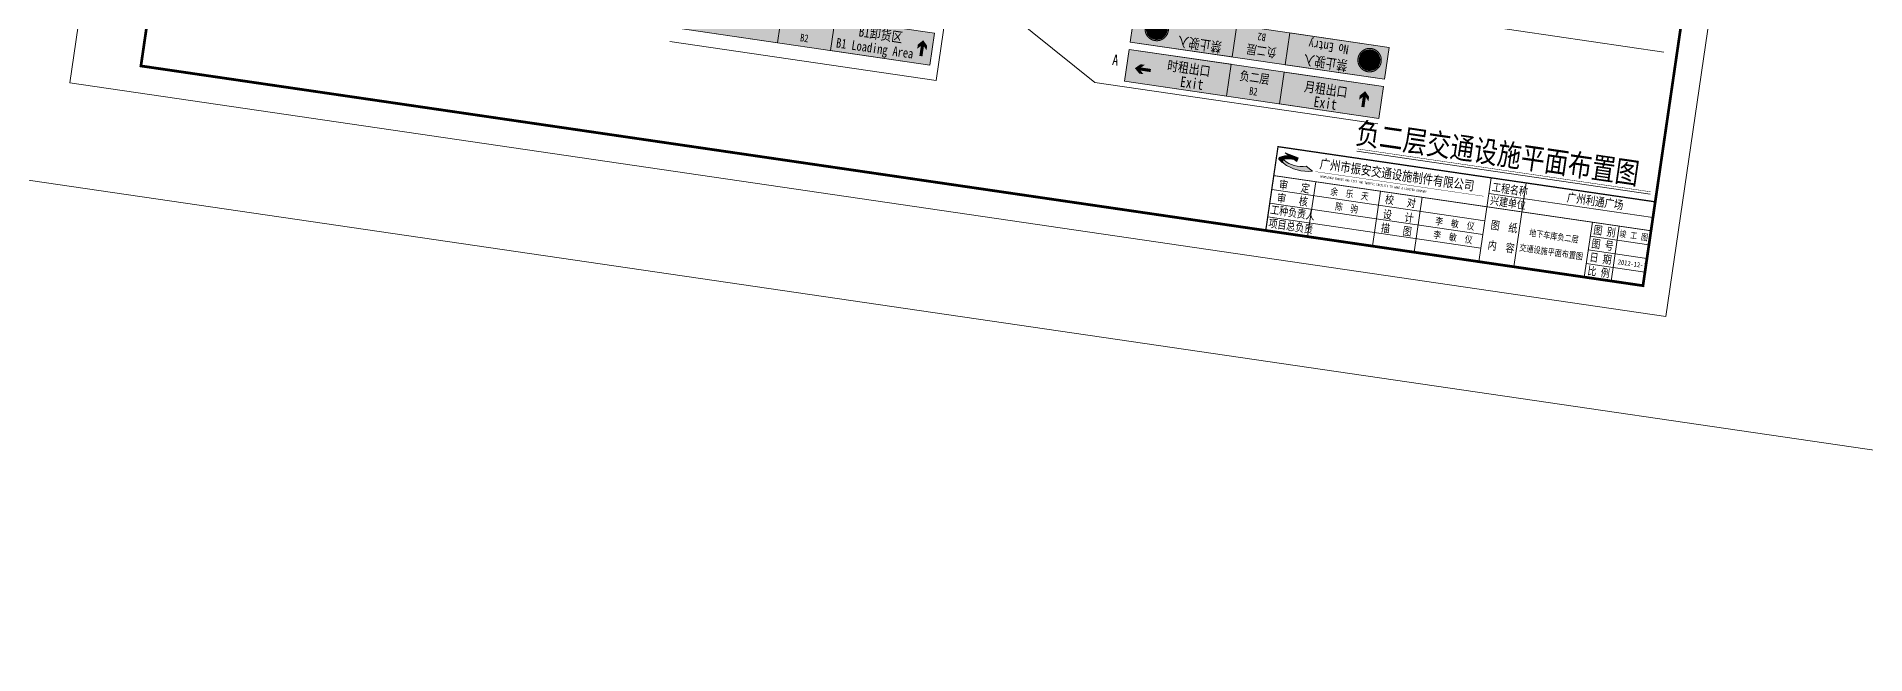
# Model space of a CAD drawing. Header units: inches. Extents: x -414268 to 632271, y -366004 to 318730.
# Drawn here: x 250346 to 452382, y 5192 to 73429 of the extents above; entities that cross this region are included whole.
import ezdxf

# ---------------------------------------------------------------- set-up
doc = ezdxf.new("R2010")
doc.units = ezdxf.units.IN
doc.header["$LTSCALE"] = 1200
doc.header["$MEASUREMENT"] = 0
doc.linetypes.add('DASHED', pattern=[19.05, 12.7, -6.35])
doc.layers.get('0').update_dxf_attribs({"linetype": 'CONTINUOUS', "lineweight": 0})
for name, color, linetype, lineweight in [('0--PAI--', 7, 'CONTINUOUS', 0), ('0--PAI--RED', 1, 'CONTINUOUS', 0), ('0--灯箱字(黄底黑字)', 7, 'CONTINUOUS', 0), ('PUB_TITLE', 7, 'CONTINUOUS', 0)]:
    doc.layers.add(name, color=color, linetype=linetype, lineweight=lineweight)
doc.layers.add('0--灯箱--字', color=7, linetype='CONTINUOUS', lineweight=0, true_color=0xf7f7f7)
doc.styles.add('-宋体', font='', dxfattribs={"width": 0.8})
doc.styles.add('-黑体', font='simhei.ttf', dxfattribs={"width": 0.8})
doc.styles.get('-宋体').set_extended_font_data('SimSun')

# ---------------------------------------------------------------- blocks, each defined once
blk = doc.blocks.new('A$C27BC456A')
blk.add_hatch(color=250).paths.add_polyline_path([(14885, 112856), (14885, 114956), (8330, 114956), (8330, 112856)])
at = {"color": 250}
blk.add_lwpolyline([(8330, 114956), (14885, 114956), (14885, 112856), (8330, 112856), (8330, 114956)], dxfattribs=at)
blk = doc.blocks.new('A$C36DA1677')
at = {"layer": '0--PAI--RED'}
h = blk.add_hatch(color=256, dxfattribs=at)
edge = h.paths.add_edge_path()
edge.add_arc((120, 120), 120, 0, 360)
h.paths.add_polyline_path([(200, 103), (200, 137), (40, 137), (40, 103)], flags=16)
at = {"layer": '0--PAI--'}
blk.add_lwpolyline([(200, 103), (200, 137), (40, 137), (40, 103)], close=True, dxfattribs=at)
blk.add_circle((120, 120), 120, dxfattribs=at)
blk = doc.blocks.new('A$C443C2777')
at = {"layer": '0--PAI--', "xscale": 9, "yscale": 9, "zscale": 9}
blk.add_blockref('A$C36DA1677', (0, 0), dxfattribs=at)
blk = doc.blocks.new('A$C01A83D55')
at = {"linetype": 'DASHED', "lineweight": 15, "ltscale": 20, "true_color": 0xeff0f0}
h = blk.add_hatch(color=7, dxfattribs=at)
h.paths.add_polyline_path([(0, 1675, 1), (3350, 1675, 1)])
h.paths.add_polyline_path([(3168, 1685, -1), (182, 1685, -1)], flags=16)
h.paths.add_polyline_path([(2671, 1896), (2671, 1473), (680, 1473), (680, 1896)], flags=0)
at = {"true_color": 0xeff0f0}
blk.add_hatch(color=7, dxfattribs=at).paths.add_polyline_path([(2671, 1473), (2671, 1896), (680, 1896), (680, 1473)])
at = {"linetype": 'DASHED', "lineweight": 15, "ltscale": 20}
blk.add_circle((1675, 1675), 1675, dxfattribs=at)
at = {"xscale": 1.382400000002235, "yscale": 1.382400000002235, "zscale": 1.382400000002235}
blk.add_blockref('A$C443C2777', (182, 192), dxfattribs=at)

msp = doc.modelspace()

# ---------------------------------------------------------------- hatches: boundary and pattern name
for color, points in [(250, [(332200.4, 72745.1), (332713.9, 76256.7), (321435, 77906.3), (320921.4, 74394.6)]), (250, [(338053.1, 71889.1), (349014.6, 70286), (349528.1, 73797.6), (338566.7, 75400.8)]), (250, [(382941.5, 74690.8), (371662.6, 76340.4), (371149, 72828.7), (382427.9, 71179.1)]), (250, [(381808.3, 66855.8), (382321.9, 70367.5), (371043, 72017), (370529.4, 68505.4)]), (250, [(387661, 65999.8), (398622.5, 64396.7), (399136.1, 67908.3), (388174.6, 69511.5)]), (2, [(389288.3, 59847.7), (389576.4, 59636.8), (389732.5, 60033.9), (388296.9, 60573.5), (388719.7, 60264, 0.10177071), (387679.3, 60121.4, 0.5288266), (387626.2, 59836.3, 0.03428035), (388086.5, 59437.8, -0.5117439), (388133.5, 59887.7, -0.11768267), (388157.7, 59900.1, -0.08031075)]), (256, [(390588.3, 59100.5, -0.22116527), (388133.2, 59799, -0.45950251), (388133.5, 59887.7, 0.5117439), (388086.5, 59437.8, 0.19426998), (391302.2, 58577.9)])]:
    msp.add_hatch(color=color).paths.add_polyline_path(points)
at = {"lineweight": 0, "ltscale": 5}
for points in [[(332713.9, 76256.7), (338566.7, 75400.8), (338053.1, 71889.1), (332200.4, 72745.1)], [(388280.6, 70323.2), (382427.9, 71179.1), (382941.5, 74690.8), (388794.2, 73834.8)], [(382321.9, 70367.5), (388174.6, 69511.5), (387661, 65999.8), (381808.3, 66855.8)]]:
    msp.add_hatch(color=152, dxfattribs=at).paths.add_polyline_path(points)
at = {"layer": '0--灯箱--字', "true_color": 0xf7f7f7}
for points in [[(348297, 73027.1), (348731.8, 72398.8), (348662.4, 71924.4), (348371.1, 72345.4), (348210.9, 71249.7), (347870.6, 71299.5), (348030.8, 72395.2), (347631.2, 72075.2), (347700.6, 72549.6)], [(371679.7, 69939.5), (372308.1, 70374.3), (372782.5, 70304.9), (372361.5, 70013.6), (373457.2, 69853.4), (373407.4, 69513), (372311.7, 69673.3), (372631.6, 69273.6), (372157.3, 69343)], [(397119.2, 67399.8), (397554, 66771.5), (397484.6, 66297.1), (397193.3, 66718.1), (397033, 65622.4), (396692.7, 65672.2), (396853, 66767.9), (396453.3, 66447.9), (396522.7, 66922.3)]]:
    msp.add_hatch(color=7, dxfattribs=at).paths.add_polyline_path(points)

# ---------------------------------------------------------------- linework, layer by layer
at = {"color": 6}
for p, q in [((367253.9, 68375.9), (347013.1, 84605.1)), ((398535.4, 63800.9), (367253.9, 68375.9))]:
    msp.add_line(p, q, dxfattribs=at)
msp.add_line((396208.3, 60760.4), (428598.5, 56023.3))
at = {"color": 5}
msp.add_lwpolyline([(-360113, 318730.5), (632270.7, 173592.9), (607641.9, 5192.1), (-384741.9, 150329.7)], close=True, dxfattribs=at)
at = {"color": 6}
for points in [[(353265, 92859.2), (349715.7, 68590.5), (320306.9, 72891.6)], [(369250.9, 86563.2), (402016.7, 75815.8), (430109.9, 71707.1)]]:
    msp.add_lwpolyline(points, dxfattribs=at)
at = {"color": 250}
for points in [[(321435, 77906.3), (349528.1, 73797.6), (349014.6, 70286), (320921.4, 74394.6), (321435, 77906.3)], [(321435, 77906.3), (332713.9, 76256.7), (332200.4, 72745.1), (320921.4, 74394.6), (321435, 77906.3)], [(338566.7, 75400.8), (349528.1, 73797.6), (349014.6, 70286), (338053.1, 71889.1), (338566.7, 75400.8)], [(338566.7, 75400.8), (349528.1, 73797.6), (349014.6, 70286), (338053.1, 71889.1), (338566.7, 75400.8)], [(399242.1, 68720), (371149, 72828.7), (371662.6, 76340.4), (399755.7, 72231.7), (399242.1, 68720)], [(382427.9, 71179.1), (371149, 72828.7), (371662.6, 76340.4), (382941.5, 74690.8), (382427.9, 71179.1)], [(382427.9, 71179.1), (371149, 72828.7), (371662.6, 76340.4), (382941.5, 74690.8), (382427.9, 71179.1)], [(371043, 72017), (399136.1, 67908.3), (398622.5, 64396.7), (370529.4, 68505.4), (371043, 72017)], [(371043, 72017), (382321.9, 70367.5), (381808.3, 66855.8), (370529.4, 68505.4), (371043, 72017)], [(388174.6, 69511.5), (399136.1, 67908.3), (398622.5, 64396.7), (387661, 65999.8), (388174.6, 69511.5)], [(388174.6, 69511.5), (399136.1, 67908.3), (398622.5, 64396.7), (387661, 65999.8), (388174.6, 69511.5)]]:
    msp.add_lwpolyline(points, dxfattribs=at)
for points, format in [([(427807.2, 45918.3, 140.4, 140.4, 0), (429161.6, 55178.9, 140.4, 140.4, 0), (387489.1, 61273.5, 140.4, 140.4, 0), (386134.7, 52013, 0, 0, 0), (427807.2, 45918.3, 0, 0, 0), (416231.5, 47611.3, 0, 0, 0)], "xyseb"), ([(388157.7, 59900.1, 0.54286971), (388086.5, 59437.8, 0.54286971)], "xyb")]:
    msp.add_lwpolyline(points, format=format)
at = {"const_width": 50.7}
msp.add_lwpolyline([(396272.4, 61023.3), (428643.4, 56289)], dxfattribs=at)
msp.add_lwpolyline([(388719.7, 60264), (388296.9, 60573.5), (389732.5, 60033.9), (389576.4, 59636.8), (389288.3, 59847.7, 0.08031075), (388157.7, 59900.1, 0.61018101), (388133.2, 59799, 0.22116527), (390588.3, 59100.5), (391302.2, 58577.9, -0.19426998), (388086.5, 59437.8, -0.03428035), (387626.2, 59836.3, -0.52882663), (387679.3, 60121.4, -0.10177071)], format="xyb", close=True)
at = {"color": 7, "const_width": 93.6}
msp.add_lwpolyline([(387021.5, 58076.3), (428694, 51981.6)], dxfattribs=at)
at = {"color": 7}
for points in [[(390764.7, 51335.8), (391651.5, 57399.2)], [(409691, 48567.8), (411045.4, 57828.4)], [(413554, 48002.9), (414908.4, 57263.4)], [(386574.9, 55022.7), (410131.2, 51577.5)], [(386795, 56527.5), (410351.3, 53082.3)], [(397912.6, 50290.4), (398799.3, 56353.8)], [(402542.9, 49613.2), (403429.7, 55676.6)], [(386354.8, 53517.8), (409911.1, 50072.7)], [(422213.9, 52929.4), (421327.1, 46866)], [(421987.4, 51380.5), (428467.4, 50432.8)], [(425168.2, 52497.3), (424281.4, 46434)], [(421767.3, 49875.7), (428247.4, 48928)], [(421547.2, 48370.9), (428027.3, 47423.2)]]:
    msp.add_lwpolyline(points, dxfattribs=at)
at = {"color": 1, "const_width": 39}
msp.add_lwpolyline([(391656.3, 58511), (410195.2, 55799.6)], dxfattribs=at)
msp.add_lwpolyline([(410792.8, 56101.5), (428909, 53452)])
at = {"layer": 'PUB_TITLE'}
msp.add_lwpolyline([(254017.2, 68303.4), (272250.9, 192977.1), (448575.2, 167189.5), (430341.5, 42515.8)], close=True, dxfattribs=at)
at = {"layer": 'PUB_TITLE', "const_width": 300}
msp.add_lwpolyline([(261872.4, 70186.5), (427807.2, 45918.3), (445172.6, 164655.2), (279237.9, 188923.4)], close=True, dxfattribs=at)

# ---------------------------------------------------------------- block references
at = {"linetype": 'DASHED', "lineweight": 15, "ltscale": 20, "xscale": -0.7722624006674729, "yscale": 0.7722624001471557, "zscale": 0.7722623999929205, "rotation": 172.7000547105083}
for p in [(372974.4, 75714.5), (396489.4, 72275.4)]:
    msp.add_blockref('A$C01A83D55', p, dxfattribs=at)
at = {"xscale": 1.689999999944121, "yscale": 1.690000000002328, "zscale": 1.68999999998348, "rotation": 171.6793996826179}
msp.add_blockref('A$C27BC456A', (441285, 258912.8), dxfattribs=at)

# ---------------------------------------------------------------- texts
at = {"color": 1, "style": '-黑体', "width": 0.8}
msp.add_text('A', height=1190.7, rotation=351.6794, dxfattribs=at).set_placement((369131.1, 70308.5))
at = {"lineweight": 0, "style": '-黑体', "width": 0.8}
msp.add_text('负二层交通设施平面布置图', height=2409.264, rotation=351.6794, dxfattribs=at).set_placement((395978.9, 61643.4))
at = {"style": '-黑体', "width": 0.8}
for s, height, p in [('广州市振安交通设施制件有限公司', 1052.895, (392037.1, 58899.3)), ('审   定', 883.87, (387545.7, 56671.4)), ('GUANGZHOU SHAKES AND FITS THE TRAFFIC FACILITY TO MAKE A LIMITED COMPANY', 252.695, (392121.4, 57874.2)), ('余\u3000乐\u3000天', 757.61, (393238.5, 55987.5)), ('工程名称', 883.87, (411093.8, 56397.1)), ('工种负责人', 883.87, (386591.1, 53898.8)), ('审   核', 883.87, (387331, 55203)), ('陈\u3000驹', 757.61, (393764.6, 54328.6)), ('校   对', 883.87, (399265.3, 55043.3)), ('兴建单位', 883.87, (410878.7, 54926.8)), ('广州利通广场', 935.91, (419351.6, 55227.4)), ('项目总负责', 883.87, (386398.4, 52399.2)), ('描   图', 883.87, (398806.4, 51906.1)), ('设   计', 883.87, (399024.9, 53399.9)), ('李  敏  仪', 757.61, (404822.3, 52711.4)), ('图\u3000纸', 883.87, (410933.3, 52207.7)), ('图 别', 883.87, (422288.3, 51676.2)), ('李  敏  仪', 757.61, (404602.2, 51206.6)), ('内\u3000容', 883.87, (410609.8, 49995.8)), ('交通设施平面布置图', 702.97, (414110.6, 49797.4)), ('地下车库负二层', 702.97, (415194.6, 51432.1)), ('图 号', 883.87, (422068.2, 50171.3)), ('竣 工 图', 679.9, (425169.7, 51344.6)), ('日 期', 883.87, (421848.1, 48666.5)), ('2012-12-7', 546, (424995.7, 48296.1)), ('比 例', 883.87, (421628, 47161.7))]:
    msp.add_text(s, height=height, rotation=351.6794, dxfattribs=at).set_placement(p)
at = {"layer": '0--灯箱字(黄底黑字)', "color": 7, "true_color": 0xffffff, "style": '-宋体', "width": 0.8}
for s, height, rotation, p in [('B2', 845, 351.6794, (334652.8, 72918.1)), ('B1 Loading Area', 1053, 351.6794, (338615.6, 72242.9)), ('B1卸货区', 1115.4, 351.6794, (341113.4, 73466.5)), ('禁止驶入', 1115.4, 171.6794, (381336.2, 72770.5)), ('B2', 845, 171.6794, (386206.3, 73732.5)), ('No Entry', 1022.45, 171.6794, (395346.5, 72467.4)), ('时租出口', 1098.5, 351.6794, (375195.6, 69721.6)), ('负二层', 1014, 171.6794, (387386, 72102.5)), ('禁止驶入', 1115.4, 171.6794, (395230.3, 70738.4)), ('Exit', 1170, 351.6794, (376625.3, 67894.8)), ('负二层', 1014, 351.6794, (383194, 68642.3)), ('B2', 845, 351.6794, (384260.8, 67028.8)), ('月租出口', 1098.5, 351.6794, (390332.2, 67404.8)), ('Exit', 1170, 351.6794, (391372.3, 65689))]:
    msp.add_text(s, height=height, rotation=rotation, dxfattribs=at).set_placement(p)

doc.saveas('drawing.dxf')
